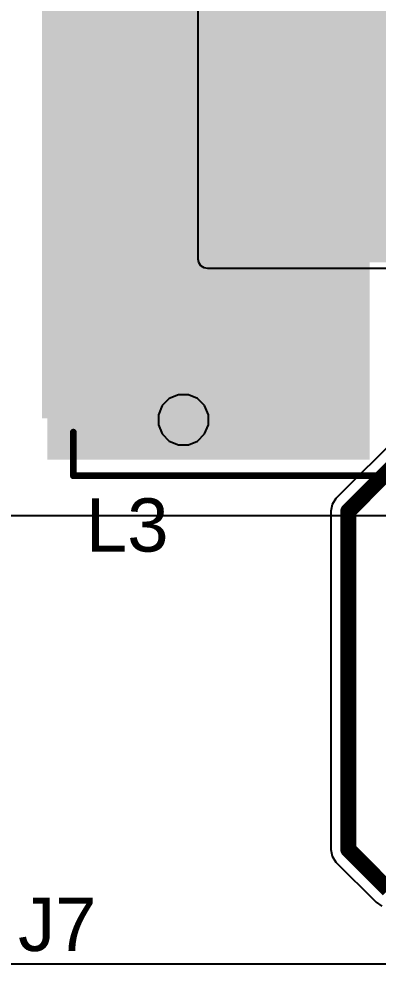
# Model space of a CAD drawing. Header units: millimetres. Extents: x 0 to 214, y 0 to 214.
# Drawn here: x 2.121 to 2.391, y 0.01 to 0.72 of the extents above; entities that cross this region are included whole.
import ezdxf

# ---------------------------------------------------------------- set-up
doc = ezdxf.new("R2010")
doc.units = ezdxf.units.MM
doc.header["$MEASUREMENT"] = 0
for name, color, linetype in [('BottomLayer', 5, 'Continuous'), ('BottomPaste', 16, 'Continuous'), ('BottomSolder', 6, 'Continuous'), ('TopLayer', 1, 'Continuous'), ('TopOverlay', 2, 'Continuous'), ('TopPaste', 8, 'Continuous'), ('TopSolder', 216, 'Continuous'), ('ViaHoleLayer', 16, 'Continuous')]:
    doc.layers.add(name, color=color, linetype=linetype)
doc.styles.add('Arial', font='', dxfattribs={"height": 0.2})
doc.styles.get('Arial').set_extended_font_data('Arial')

# ---------------------------------------------------------------- blocks, each defined once
blk = doc.blocks.new('5931_B_37')
at = {"layer": 'BottomLayer'}
for points in [[(-0.3045, 0.159), (-0.1335, 0.159), (-0.1335, -0.159), (-0.3045, -0.159)], [(0.1335, 0.159), (0.3045, 0.159), (0.3045, -0.159), (0.1335, -0.159)]]:
    blk.add_hatch(color=5, dxfattribs=at).paths.add_polyline_path(points)
at = {"layer": 'BottomPaste'}
for points in [[(-0.3045, 0.159), (-0.1335, 0.159), (-0.1335, -0.159), (-0.3045, -0.159)], [(0.1335, 0.159), (0.3045, 0.159), (0.3045, -0.159), (0.1335, -0.159)]]:
    blk.add_hatch(color=16, dxfattribs=at).paths.add_polyline_path(points)
at = {"layer": 'BottomSolder'}
for points in [[(-0.3085, 0.163), (-0.1295, 0.163), (-0.1295, -0.163), (-0.3085, -0.163)], [(0.1295, 0.163), (0.3085, 0.163), (0.3085, -0.163), (0.1295, -0.163)]]:
    blk.add_hatch(color=6, dxfattribs=at).paths.add_polyline_path(points)
blk = doc.blocks.new('FXL2213_1R0_M_62')
at = {"layer": 'TopLayer'}
blk.add_hatch(color=1, dxfattribs=at).paths.add_polyline_path([(0.24606, 0.38583), (0.47244, 0.38583), (0.47244, -0.38583), (0.24606, -0.38583)])
at = {"layer": 'TopPaste'}
blk.add_hatch(color=8, dxfattribs=at).paths.add_polyline_path([(0.24606, 0.38583), (0.47244, 0.38583), (0.47244, -0.38583), (0.24606, -0.38583)])
at = {"layer": 'TopSolder'}
blk.add_hatch(color=216, dxfattribs=at).paths.add_polyline_path([(0.24206, 0.38983), (0.47644, 0.38983), (0.47644, -0.38983), (0.24206, -0.38983)])
at = {"layer": 'TopOverlay', "const_width": 0.005}
for points in [[(0.45276, 0.43307), (-0.45276, 0.43307)], [(0.45276, 0.43307), (0.45276, 0.40024)]]:
    blk.add_lwpolyline(points, dxfattribs=at)
at = {"layer": 'TopOverlay', "const_width": 0.0025}
for points in [[(0.45151, 0.43307, 1), (0.45401, 0.43307, 1)], [(0.45151, 0.43307, 1), (0.45401, 0.43307, 1)], [(0.45151, 0.40024, 1), (0.45401, 0.40024, 1)]]:
    blk.add_lwpolyline(points, format="xyb", close=True, dxfattribs=at)
blk = doc.blocks.new('N___T___P___B_178')
at = {"layer": 'BottomLayer'}
for points in [[(-0.01501, -0.092), (0.01499, -0.092), (0.01499, 0.229), (-0.01501, 0.229)], [(-0.0095, 0.0125), (-0.0095, -0.0125), (-0.0275, -0.0125), (-0.0275, 0.0125)], [(0.0275, 0.0125), (0.0275, -0.0125), (0.0095, -0.0125), (0.0095, 0.0125)]]:
    blk.add_hatch(color=5, dxfattribs=at).paths.add_polyline_path(points)
at = {"layer": 'BottomPaste'}
for points in [[(-0.0095, 0.0125), (-0.0095, -0.0125), (-0.0275, -0.0125), (-0.0275, 0.0125)], [(0.0275, 0.0125), (0.0275, -0.0125), (0.0095, -0.0125), (0.0095, 0.0125)]]:
    blk.add_hatch(color=16, dxfattribs=at).paths.add_polyline_path(points)

msp = doc.modelspace()

# ---------------------------------------------------------------- hatches: boundary and pattern name
at = {"layer": 'BottomLayer'}
msp.add_hatch(color=5, dxfattribs=at).paths.add_polyline_path([(2.2875, 0.54), (2.487, 0.54), (2.487, 0.861), (2.2875, 0.861)])
h = msp.add_hatch(color=5, dxfattribs=at)
edge = h.paths.add_edge_path()
edge.add_arc((2.245, 0.419), 0.01181, 0, 360)
at = {"layer": 'BottomSolder'}
h = msp.add_hatch(color=6, dxfattribs=at)
edge = h.paths.add_edge_path()
edge.add_arc((2.245, 0.419), 0.01581, 0, 360)
at = {"layer": 'TopLayer'}
msp.add_hatch(color=1, dxfattribs=at).paths.add_polyline_path([(2.14256, 0.389), (2.385, 0.389), (2.385, 1.239), (2.14256, 1.239)])
h = msp.add_hatch(color=1, dxfattribs=at)
edge = h.paths.add_edge_path()
edge.add_arc((2.245, 0.419), 0.01181, 0, 360)
at = {"layer": 'TopSolder'}
h = msp.add_hatch(color=216, dxfattribs=at)
edge = h.paths.add_edge_path()
edge.add_arc((2.245, 0.419), 0.01581, 0, 360)
at = {"layer": 'ViaHoleLayer'}
h = msp.add_hatch(color=16, dxfattribs=at)
edge = h.paths.add_edge_path()
edge.add_arc((2.245, 0.419), 0.00591, 0, 360)

# ---------------------------------------------------------------- linework, layer by layer
at = {"layer": 'BottomLayer'}
for p, q in [((2.25587, 0.86086), (2.25587, 0.54)), ((2.59175, 0.59192), (2.35963, 0.3598)), ((2.25587, 0.54), (2.25642, 0.53727)), ((2.25642, 0.53727), (2.25797, 0.53495)), ((2.25797, 0.53495), (2.26028, 0.53341)), ((2.26028, 0.53341), (2.26301, 0.53286)), ((2.26301, 0.53286), (2.2875, 0.53286)), ((2.2875, 0.53286), (2.2875, 0.53286)), ((2.2875, 0.53286), (2.487, 0.53286)), ((2.23434, 0.43495), (2.22905, 0.42966)), ((2.24126, 0.43781), (2.23434, 0.43495)), ((2.24874, 0.43781), (2.24126, 0.43781)), ((2.25566, 0.43495), (2.24874, 0.43781)), ((2.26095, 0.42966), (2.25566, 0.43495)), ((2.22905, 0.42966), (2.22619, 0.42274)), ((2.26381, 0.42274), (2.26095, 0.42966)), ((2.22619, 0.42274), (2.22619, 0.41526)), ((2.26381, 0.41526), (2.26381, 0.42274)), ((2.22619, 0.41526), (2.22905, 0.40834)), ((2.26095, 0.40834), (2.26381, 0.41526)), ((2.22905, 0.40834), (2.23434, 0.40305)), ((2.25566, 0.40305), (2.26095, 0.40834)), ((2.23434, 0.40305), (2.24126, 0.40019)), ((2.24126, 0.40019), (2.24874, 0.40019)), ((2.24874, 0.40019), (2.25566, 0.40305)), ((2.35675, 0.3555), (2.35575, 0.35043)), ((2.35963, 0.3598), (2.35675, 0.3555)), ((2.35575, 0.35043), (2.35575, 0.09622)), ((2.35575, 0.09622), (2.35675, 0.09115)), ((2.35675, 0.09115), (2.35963, 0.08685)), ((2.35963, 0.08685), (2.38985, 0.05663)), ((2.38985, 0.05663), (2.39415, 0.05375)), ((5.25483, 0.0102), (1.269, 0.0102))]:
    msp.add_line(p, q, dxfattribs=at)
at = {"layer": 'BottomLayer', "const_width": 0.012}
for points in [[(2.369, 0.35043), (2.605, 0.58643)], [(2.369, 0.09622), (2.369, 0.35043)], [(2.369, 0.09622), (2.39922, 0.066)]]:
    msp.add_lwpolyline(points, dxfattribs=at)
at = {"layer": 'BottomLayer', "const_width": 0.006}
for points in [[(2.366, 0.35043, 1), (2.372, 0.35043, 1)], [(2.366, 0.35043, 1), (2.372, 0.35043, 1)], [(2.366, 0.09622, 1), (2.372, 0.09622, 1)], [(2.366, 0.09622, 1), (2.372, 0.09622, 1)]]:
    msp.add_lwpolyline(points, format="xyb", close=True, dxfattribs=at)
at = {"layer": 'TopLayer'}
for p, q in [((2.115, 0.347), (2.4834, 0.347)), ((3.06644, 0.0102), (1.269, 0.0102))]:
    msp.add_line(p, q, dxfattribs=at)

# ---------------------------------------------------------------- block references
at = {"rotation": 180}
for name, p in [('FXL2213_1R0_M_62', (2.615, 0.81)), ('N___T___P___B_178', (2.278, 0.769))]:
    msp.add_blockref(name, p, dxfattribs=at)
msp.add_blockref('5931_B_37', (2.618, 0.70025))

# ---------------------------------------------------------------- texts
at = {"layer": 'TopOverlay', "style": 'Arial'}
for s, p in [('L3', (2.17168, 0.32001)), ('J7', (2.12068, 0.02001))]:
    msp.add_text(s, height=0.04, dxfattribs=at).set_placement(p)

doc.saveas('drawing.dxf')
